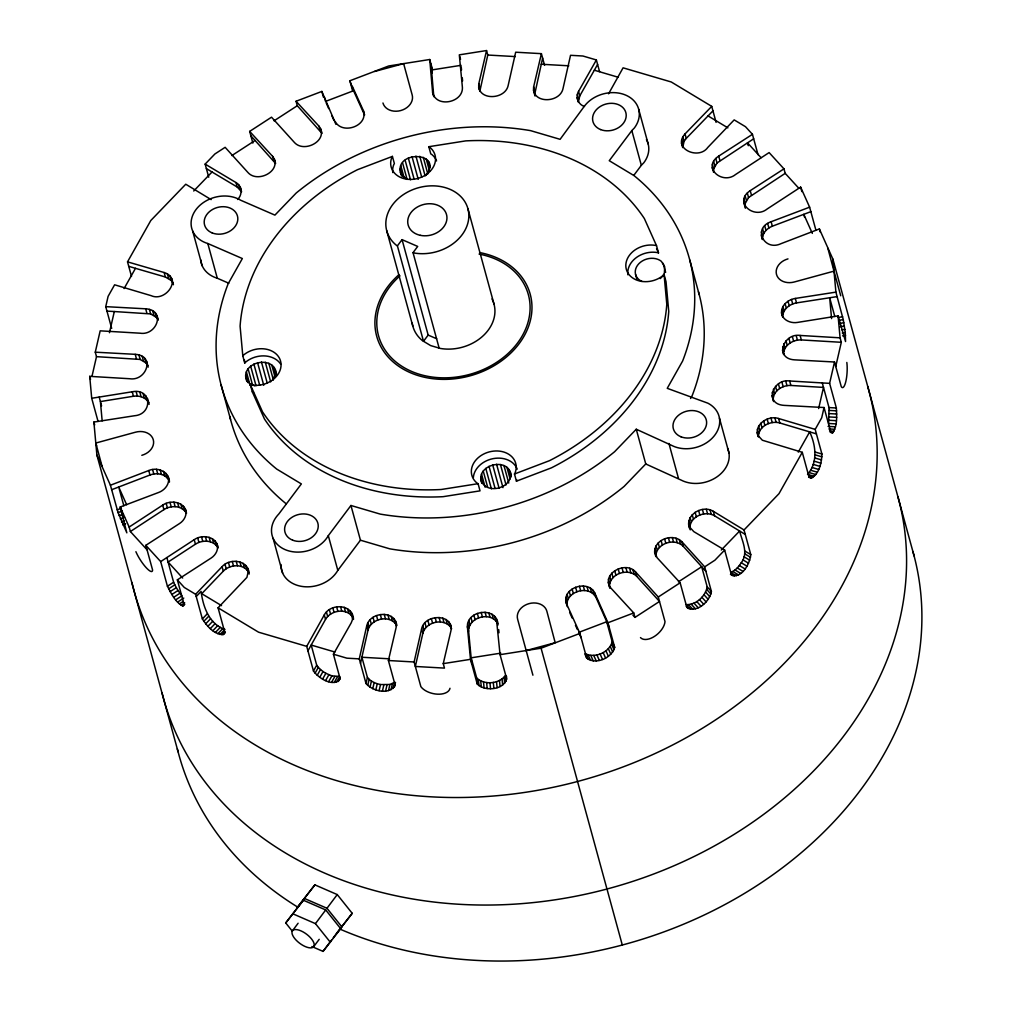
<?xml version="1.0" encoding="UTF-8"?>
<svg xmlns="http://www.w3.org/2000/svg" width="1011" height="1011" viewBox="0 0 1011 1011"><rect width="100%" height="100%" fill="white"/><g stroke="black" fill="none" stroke-linecap="round" stroke-linejoin="round"><path stroke-width="1.5" d="M814.272 476.345L807.536 474.374C818.089 462.608 815.89 445.219 809.672 431.887L779.81 422.977C770.622 420.273 758.136 426.465 758.427 436.942C752.841 425.125 767.956 414.902 778.584 418.503L815.182 429.384L821.93 454.027C821.564 462.57 819.529 473.717 811.327 478.039L809.015 476.952L802.279 452.309L762.37 440.24L757.997 435.488L757.201 432.455M835.983 423.9L828.628 423.483L829.007 407.572L822.272 382.929L789.654 380.983C772.947 378.316 763.545 404.147 784.119 405.373L824.053 407.534L830.802 432.177L832.344 433.125C837.689 426.326 836.678 416.229 836.362 407.989L829.614 383.346L834.517 362.001L794.583 359.853C774.009 358.627 783.411 332.783 800.118 335.45L840.078 337.826L841.304 342.299L835.743 366.487M211.147 199.622L185.759 184.229L150.803 220.512L127.525 261.862L164.161 272.528C182.675 278.48 165.69 302.251 151.208 295.68L114.609 284.799L108.101 296.362L105.738 306.649L145.685 308.81C166.259 310.036 156.844 335.867 140.15 333.2L100.177 330.837L95.274 352.182L135.221 354.33C155.795 355.556 146.38 381.4 129.686 378.733L89.714 376.357L91.71 398.271L132.239 391.775C151.89 387.82 153.027 414.295 134.501 415.748L93.884 422.055L96.892 455.038L178.1 751.855M544.588 65.336L541.39 53.659L515.686 52.206L508.192 85.341C505.285 100.177 476.775 100.986 478.797 83.736L486.544 50.55L459.31 54.847L462.406 87.414C463.19 102.907 435.69 108.202 432.582 92.178L429.726 59.51L388.704 65.98L349.857 80.766L352.637 90.914M479.808 91.407L487.77 55.036L486.544 50.55M449.996 688.276A15.62 8.808 12.9 0 1 437.257 694.165A15.62 8.808 12.9 0 1 420.854 686.621L414.118 661.978L421.612 628.842C424.506 613.993 453.042 613.209 451.007 630.447L443.248 663.633L444.474 668.107L415.344 666.464L422.838 633.316C425.947 621.31 445.409 617.317 451.652 628.716M506.536 676.308C507.054 689.793 485.078 692.295 477.23 683.979L470.494 659.336L467.385 626.757C466.817 609.646 497.665 606.309 498.031 624.988M471.72 663.81L468.611 631.243C468.181 617.089 490.954 610.935 497.639 623.458M599.574 71.655L596.376 59.965L582.917 56.009L570.533 55.302L563.039 88.45C560.132 103.286 531.622 104.095 533.644 86.845L541.39 53.659M534.655 94.516L542.616 58.132M584.459 106.446C578.267 104.676 575.12 96.955 578.545 91.407L596.376 59.965M597.602 64.451L579.771 95.893L578.343 102.212L577.117 97.726M586.683 658.047L579.935 633.404L566.451 603.63C561.206 588.225 587.618 578.974 594.683 592.825L607.952 622.751L614.688 647.394C611.668 658.073 595.896 665.162 586.683 658.047L584.838 653.94M566.88 605.083C566.451 590.942 589.223 584.788 595.909 597.299L609.178 627.224M609.456 586.772C609.203 573.806 628.021 567.449 636.728 576.333L659.501 601.469L634.971 617.405L633.745 612.931L610.796 587.972C600.521 574.033 625.556 560.448 635.502 571.847L658.275 596.995L665.011 621.639A15.62 8.872 -42.4 0 1 654.585 636.323A15.62 8.872 -42.4 0 1 640.481 637.575M758.01 154.645L752.449 134.324L745.499 126.704L734.176 119.892L707.725 147.518C698.449 160.484 671.898 148.314 685.028 133.932L711.731 106.37L671.241 81.979L623.079 67.825L608.571 93.808M654.622 552.158C654.37 539.192 673.187 532.835 681.894 541.719L704.667 566.855L711.403 591.498C709.659 601.507 696.983 613.45 686.873 607.434L680.138 582.791L657.188 557.832L654.622 552.158L655.848 556.631C655.596 543.665 674.413 537.321 683.12 546.193L705.893 571.341M712.957 110.844L686.254 138.406L684.118 141.262L682.69 147.581L681.465 143.107M798.741 188.185L785.193 173.349L783.967 168.862L769.118 152.585L735.578 174.499C722.385 185.203 701.482 167.422 718.707 156.111L752.449 134.324M690.26 529.865C682.943 516.33 701.786 504.047 713.311 511.313L744.045 529.954L750.781 554.597C750.023 563.721 741.253 580.074 730.447 574.349M713.45 172.161L713.665 168.976L717.014 162.986L753.675 138.798M745.271 534.44L714.537 515.787C705.109 510.252 689.654 516.57 689.868 528.336L688.643 523.85M815.965 230.382L809.621 207.179L800.636 187.136L767.096 209.037C753.903 219.741 733 201.96 750.225 190.662L783.967 168.862M744.981 206.712L745.195 203.527L748.544 197.537L785.193 173.349M914.108 555.962L832.9 259.145L819.378 228.954L781.035 243.651C764.19 251.676 752.184 228.082 771.128 221.725L809.621 207.179M810.847 211.665L772.353 226.199C766.919 228.309 762.029 233.377 762.395 239.544L761.169 235.07M773.2 400.04C772.846 390.954 782.577 384.964 790.88 385.456L823.497 387.415L818.632 408.57M781.516 312.803C781.124 305.17 788.315 299.534 795.303 298.435L835.907 292.128L843.25 319.615L845.272 332.518L845.55 341.541L838.081 315.912L797.565 322.408C790.893 323.634 782.413 320.247 781.516 312.803L782.741 317.277C782.35 309.644 789.54 304.02 796.529 302.908L837.133 296.602M841.304 342.299L801.344 339.936C793.041 339.443 783.31 345.421 783.664 354.507L782.438 350.033M736.337 575.815L730.688 572.403C735.338 570.76 738.662 566.779 741.253 562.748C748.759 552.992 742.175 541.315 739.61 531.028L721.298 550.022M690.412 609.254L686.204 604.641C696.099 604.932 705.375 596.414 707.207 586.898L701.685 566.729L678.444 581.83M395.579 621.133L396.16 627.338L388.401 660.524L395.149 685.167C389.425 695.429 372.516 691.221 366.007 683.512L359.271 658.869L366.766 625.733C370.001 611.769 395.149 609.684 396.805 625.607C390.562 614.208 371.1 618.201 367.991 630.207L360.497 663.355M91.988 376.307L96.5 356.656L95.274 352.182M109.453 332.707L114.319 311.54L150.614 313.903L156.49 317.429L158.259 320.083L157.034 315.596M246.772 381.134C238.798 361.862 275.7 353.597 276.483 374.854M401.253 175.181C391.497 149.704 444.827 151.081 425.871 175.472M366.007 683.512L367.41 677.421L361.9 657.251L389.5 658.818M367.739 685.433L369.141 679.329L367.41 677.421M370.026 687.177L371.429 681.073L369.141 679.329M372.768 688.681L374.171 682.577L371.429 681.073M375.852 689.856L377.255 683.752L374.171 682.577M379.112 690.665L380.515 684.561L389.917 684.472L394.442 682.387L393.039 688.478M382.423 691.056L383.826 684.965M385.608 691.031L386.998 684.927M388.527 690.576L389.917 684.472M391.042 689.704L392.445 683.613M394.429 686.937L395.478 682.362M481.881 483.283C474.134 465.047 508.824 455.771 511.174 475.486M824.053 407.534L821.69 417.821L815.182 429.384M588.351 659.45L585.9 653.965C595.631 658.287 609.254 652.183 612.224 641.897L606.714 621.74L578.709 632.406L581.161 637.89M351.879 613.437L352.473 619.642L351.259 622.763L333.415 654.218L340.164 678.849C333.365 687.834 318.566 678.204 313.461 671.001L306.712 646.358L324.291 614.903C330.584 602.973 353.142 603.883 353.509 619.44M353.104 617.911C347.455 607.56 330.9 609.898 325.517 619.389L307.938 650.844M124.088 288.565L135.487 268.332L165.387 277.014L171.263 280.527L173.033 283.181M392.786 172.578A22.735 17.971 -15.3 0 1 393.772 164.641L394.378 163.567L392.407 156.402L391.8 157.476A22.735 17.971 -15.3 0 0 417.657 178.479A22.735 17.971 -15.3 0 0 429.865 147.341L428.803 146.709L430.762 153.874L431.823 154.519A22.735 17.971 -15.3 0 1 436.562 160.939M273.096 379.656L275.535 373.451L275.245 370.317M313.461 671.001L316.708 665.213L311.198 645.056L334.932 652.032M315.078 673.174L318.339 667.386L316.708 665.213M317.214 675.31L320.474 669.535L318.339 667.386M319.767 677.319L323.014 671.531L320.474 669.535M322.61 679.089L325.858 673.313L331.899 675.866L339.759 676.46L336.511 682.235M325.618 680.555L328.866 674.779M328.651 681.654L331.899 675.866M331.557 682.311L334.818 676.523M334.224 682.513L337.472 676.725M338.306 681.515L340.265 678.052M627.919 274.828A22.735 17.971 -15.3 0 1 657.251 252.548L658.502 252.914L656.543 245.749L655.292 245.37A22.735 17.971 -15.3 0 0 626.277 269.191A22.735 17.971 -15.3 0 0 663.165 275.472L664.075 274.524L666.034 281.703L668.751 311.413A216.556 171.112 -15.3 0 1 551.412 467.853L516.431 481.173L514.473 474.007L515.079 472.921A22.735 17.971 -15.3 0 0 489.223 451.917A22.735 17.971 -15.3 0 0 477.015 483.056L478.077 483.688L480.035 490.853L443.096 496.679A216.556 171.112 -15.3 0 1 264.478 419.022L252.295 391.826L250.336 384.66L251.587 385.027A22.735 17.971 -15.3 0 0 280.603 361.205A22.735 17.971 -15.3 0 0 243.714 354.924L242.804 355.872L244.763 363.037L245.673 362.09A22.735 17.971 -15.3 0 1 280.641 364.074M516.431 481.173L517.038 480.086M690.576 398.486L692.118 395.756A242.514 191.622 -15.3 0 0 698.437 291.711M798.286 452.119L809.672 431.887L816.408 433.858M802.279 452.309L778.988 493.671L744.045 529.954M500.748 653.157L471.164 657.82L476.686 677.977C484.408 685.344 499.257 683.992 505.525 675.348L506.081 681.351M237.585 199.496C242.602 194.858 242.236 185.923 235.98 182.549L205.145 164.111L214.913 153.963L225.137 147.315L247.91 172.464C257.843 183.876 282.878 170.278 272.616 156.351L249.666 131.392L271.529 117.188L294.302 142.336C304.235 153.735 329.27 140.15 319.008 126.211L296.059 101.252L321.852 91.432L335.93 124.353M402.062 239.645L428.171 335.071L423.508 341.288L397.411 245.85L402.062 239.645L417.695 246.431L413.031 252.649L439.14 348.087M631.837 130.583L609.254 160.698L634.087 175.661A242.514 191.622 -15.3 0 1 682.615 361.041L667.247 388.325L707.915 403.199A30.317 23.948 -15.3 0 1 713.602 436.651A30.317 23.948 -15.3 0 1 671.683 445.396L636.26 429.233L614.6 451.727A242.514 191.622 -15.3 0 1 380.25 514.106L350.943 505.487L328.31 535.653A30.317 23.948 -15.3 0 1 284.925 549.542A30.317 23.948 -15.3 0 1 278.821 513.98L301.366 483.928L276.711 469.079A242.514 191.622 -15.3 0 1 228.183 283.699L242.349 258.538L207.811 243.525A30.317 23.948 -15.3 0 1 196.109 209.429A30.317 23.948 -15.3 0 1 240.694 200.241L274.916 215.116L296.21 193.013A242.514 191.622 -15.3 0 1 530.56 130.634L560.094 139.328L584.383 106.193A30.317 23.948 -15.3 0 1 625.809 95.16A30.317 23.948 -15.3 0 1 634.39 127.942L631.837 130.583L641.34 165.311L633.809 175.345M281.02 564.504A30.317 23.948 -15.3 0 0 303.704 586.658A30.317 23.948 -15.3 0 0 337.813 570.368L360.447 540.203L350.943 505.487M292.267 931.131L285.721 922.942L303.363 900.232L325.719 909.951L340.682 928.692L323.04 951.389L311.868 946.536M285.721 922.942L303.363 900.232M314.889 884.865L297.247 907.562L314.889 884.865L337.244 894.583L352.22 913.312L333.301 937.702M292.545 930.663L298.106 923.245M330.42 942.378L315.445 923.637L325.719 909.951M341.958 926.999L326.983 908.27L337.244 894.583M313.637 946.751A13.257 5.7 36.9 0 0 300.949 930.866A13.257 5.7 36.9 0 0 294.694 938.511A13.257 5.7 36.9 0 0 313.637 946.751L319.198 939.333M323.04 951.389L331.444 940.192M336.436 933.532L352.22 913.312M247.543 568.056L248.34 571.076L246.911 577.395L218.073 607.813L224.808 632.456L223.406 634.516C214.18 634.769 206.977 626.1 202.364 618.934L195.616 594.291L222.079 566.665C230.028 557.604 248.921 560.107 249.161 574.071M248.769 572.542C243.803 563.291 229.889 564.214 223.305 571.152L201.732 593.697L221.548 605.627M193.72 190.991L212.032 171.996L237.206 187.022L241.578 191.787L240.353 187.3M196.235 596.528L201.113 591.46C203.009 606.6 209.087 624.103 224.96 629.436L220.069 634.504M202.364 618.934L207.242 613.854M641.34 165.311L643.893 162.657A30.317 23.948 -15.3 0 0 646.433 139.619M203.805 621.348L208.696 616.268M205.675 623.838L210.566 618.77M207.874 626.302L212.765 621.234M210.313 628.627L215.204 623.56M212.866 630.7L217.757 625.619M215.419 632.418L220.31 627.338M217.87 633.707L222.749 628.627M221.952 634.782L224.884 631.736M223.406 634.516L225.365 632.494M636.26 429.233L645.764 463.961L624.09 486.443A242.514 191.622 -15.3 0 1 389.74 548.821L360.447 540.203M689.451 526.883L693.811 531.634L724.66 550.072L714.891 560.22L704.667 566.855M130.381 531.533L129.155 527.047L162.695 505.134C170.758 499.32 185.62 501.974 186.479 513.411C182.271 505.336 170.846 505.045 163.921 509.62L130.381 531.533L147.05 549.794M216.771 543.476C219.147 548.973 215.811 555.064 211.097 558.072L177.355 579.859L184.09 604.502L183.294 606.069C175.383 602.695 171.289 593.52 167.422 586.241L160.686 561.598L194.226 539.684C202.276 533.871 217.138 536.525 217.997 547.949C213.801 539.887 202.364 539.596 195.452 544.171L168.091 562.053L182.675 578.039M274.044 120.827L297.285 105.738L296.059 101.252M231.848 155.568L255.088 140.478L275.599 163.479L274.373 159.005M167.422 586.241L173.614 582.222L166.866 557.579M168.622 588.844L174.815 584.826L173.614 582.222M170.126 591.637L176.318 587.631L174.815 584.826M171.857 594.493L178.05 590.475L176.318 587.631M173.74 597.274L179.933 593.255L181.866 595.82L175.687 599.839M177.595 602.088L183.787 598.07M179.389 603.908L183.105 601.494M180.994 605.21L184.697 602.809M182.309 605.943L184.786 604.338M658.275 596.995L680.138 582.791M135.904 551.69A15.62 3.589 57 0 0 146.077 567.55A15.62 3.589 57 0 0 152.573 569.951L145.824 545.321L179.566 523.521C184.293 520.513 187.616 514.422 185.253 508.925M167.826 476.093C170.733 483.018 165.058 490.171 158.664 492.458L120.17 507.004L126.843 532.848L118.072 512.628L110.426 485.229L148.756 470.532C157.438 466.678 169.393 471.606 169.444 482.095M169.052 480.566C165.614 473.742 156.566 472.466 149.982 475.006L111.652 489.716M349.857 80.766L353.547 90.737L325.542 101.403L324.316 96.917M392.407 156.402L357.426 169.722A216.556 171.112 -15.3 0 0 240.087 326.161L242.804 355.872M117.162 509.873L121.408 508.255M118.072 512.628L122.318 511.023M119.146 515.648L123.38 514.03M120.309 518.782L124.543 517.177M121.522 521.903L124.353 520.817M122.735 524.848L125.566 523.761M514.473 474.007L549.453 460.687A216.556 171.112 -15.3 0 0 666.792 304.248L664.075 274.524M496.414 618.972L500.066 654.673L541.087 648.203L579.935 633.404M607.952 622.751L633.745 612.931M101.972 465.983L95.805 443.045L135.525 432.19A15.152 11.98 -15.3 0 1 153.293 439.76A15.152 11.98 -15.3 0 1 141.818 455.304M827.832 248.201L833.999 271.138L794.267 281.993A15.152 11.98 -15.3 0 1 776.499 274.423A15.152 11.98 -15.3 0 1 787.986 258.879M374.613 71.478L403.629 63.63L412.197 95.021A15.152 11.98 -15.3 0 1 400.722 110.565A15.152 11.98 -15.3 0 1 382.954 102.996M526.175 650.553L555.191 642.705L546.85 611.187A15.152 11.98 -15.3 0 0 529.082 603.618A15.152 11.98 -15.3 0 0 517.607 619.162L532.911 675.196M99.179 397.083L100.405 401.569L133.465 396.249C139.215 395.352 145.976 397.298 148.705 402.833L147.48 398.359M461.079 65.323L431.507 69.986L433.807 96.664L432.582 92.178M428.803 146.709L465.755 140.883A216.556 171.112 -15.3 0 1 644.361 218.553L656.543 245.749M838.182 317.479L842.656 316.772M838.776 320.323L843.25 319.615M839.357 323.457L843.831 322.749M839.914 326.768L844.387 326.06M841.885 329.839L844.867 329.359M842.289 332.998L845.272 332.518M842.593 335.854L845.575 335.387M478.077 483.688L441.125 489.514A216.556 171.112 -15.3 0 1 262.519 411.843L250.336 384.66M443.248 663.633L470.494 659.336M96.5 356.656L140.15 359.436L146.026 362.949L147.796 365.603M487.77 55.036L515.37 56.591M541.214 64.236L568.814 65.803M106.964 311.123L114.319 311.54M822.272 382.929L829.614 383.346M829.007 407.572L836.362 407.989M829.285 410.428L836.628 410.845M829.386 413.6L836.729 414.017M829.298 416.936L836.653 417.353M829.045 420.285L836.4 420.702M828.072 426.389L835.415 426.806M828.868 428.942L834.745 429.283M829.563 430.964L833.974 431.217M830.221 432.342L833.165 432.518M359.271 658.869L346.887 658.174L333.415 654.218M388.401 660.524L414.118 661.978M377.255 683.752L380.515 684.561M594.354 70.227L618.087 77.215M413.031 252.649L414.295 253.028A42.058 33.237 -15.3 0 0 468.826 214.698A42.058 33.237 -15.3 0 0 411.982 189.98A42.058 33.237 -15.3 0 0 396.337 245.218L397.411 245.85M815.195 452.043L821.93 454.027M815.157 454.849L821.892 456.833M814.79 457.932L821.526 459.917M814.108 461.168L820.844 463.152M813.147 464.39L819.883 466.374M128.751 266.348L135.487 268.332M811.959 467.461L818.683 469.445M810.582 470.229L817.305 472.213M809.078 472.567L815.814 474.551M808.712 476.345L812.756 477.533M808.636 477.243L811.327 478.039M254.734 385.861L249.426 383.384L245.951 378.114M252.295 391.826L253.546 392.192M306.712 646.358L258.563 632.191L218.073 607.813M428.171 335.071L436.701 338.773M645.764 463.961L681.187 480.111A30.317 23.948 -15.3 0 0 716.824 476.965A30.317 23.948 -15.3 0 0 727.579 448.341M200.658 259.713A30.317 23.948 -15.3 0 0 217.302 278.24L228.815 283.244M304.627 898.552L326.983 908.27M293.102 913.919L315.445 923.637M708.066 115.924L727.882 127.854M406.852 179.212L401.708 175.029L400.419 172.173M206.37 168.584L212.032 171.996M745.12 551.185L750.781 554.597M744.816 553.876L750.478 557.288M744.033 556.783L749.694 560.195M742.832 559.791L748.494 563.203M741.253 562.748L746.914 566.16M739.37 565.515L745.031 568.928M737.272 567.967L742.933 571.379M735.048 569.989L740.709 573.401M732.823 571.493L738.485 574.905M730.991 574.046L734.39 576.093M195.616 594.291L184.293 587.467L177.355 579.859M323.014 671.531L325.858 673.313M732.722 575.714L731.395 574.716L724.66 550.072M297.285 105.738L321.991 133.351L320.765 128.865M632.886 615.143L634.971 617.405M761.03 157.653L747.483 142.816L748.279 145.698M660.158 278.606A15.152 11.98 -15.3 0 0 664.404 272.932L664.669 266.664L661.371 261.344A15.152 11.98 -15.3 0 0 638.876 263.694A15.152 11.98 -15.3 0 0 641.985 281.462M707.207 586.898L711.403 591.498M706.676 589.4L710.885 594.013M705.577 592.054L709.785 596.667M703.959 594.721L708.155 599.321M701.874 597.274L706.082 601.874M699.448 599.599L703.656 604.199M696.781 601.583L700.977 606.183M693.988 603.137L698.197 607.75M691.208 604.199L695.416 608.812M688.579 604.704L692.775 609.317M686.305 606.309L688.403 608.609M250.892 135.866L255.088 140.478M145.824 545.321L160.686 561.598M178.05 590.475L179.933 593.255M335.121 121.358C342.173 135.209 368.598 125.958 363.341 110.553L352.321 86.264M353.547 90.737L364.567 115.027L363.341 110.553M569.623 612.401L572.226 618.113M575.461 625.253L577.407 629.537M812.326 233.402L803.783 214.345L804.579 217.226M656.581 248.618L658.502 252.914M612.224 641.897L614.688 647.394M611.567 644.197L614.018 649.681M610.24 646.509L612.704 651.994M608.331 648.733L610.796 654.231M605.918 650.781L608.382 656.278M603.125 652.55L605.576 658.035M600.066 653.953L602.518 659.437M596.882 654.926L599.346 660.41M593.748 655.419L596.199 660.916M590.778 655.419L593.23 660.916M588.111 654.926L590.576 660.423M481.084 480.364C486.291 495.39 513.247 488.149 510.378 472.567M126.64 504.716L118.717 487.024L123.835 505.74M96.892 455.038L110.426 485.229M120.17 507.004L129.155 527.047M326.174 102.844L328.714 108.594M331.899 115.772L333.794 120.094M833.999 271.138L840.735 295.781M819.378 228.954L820.199 231.936M800.636 187.136L801.862 191.61M834.795 316.506L829.677 297.79L831.573 318.604M834.517 362.001L841.266 386.644A15.62 3.741 -86.8 0 0 845.878 381.273A15.62 3.741 -86.8 0 0 846.826 362.456M795.303 298.435L796.529 302.908M771.128 221.725L772.353 226.199M791.474 299.458L792.7 303.932M800.118 335.45L801.344 339.936M767.652 223.494L768.878 227.981M787.999 301.227L789.225 305.714M796.213 335.665L797.439 340.138M764.746 225.895L765.972 230.369M785.092 303.629L786.318 308.102M792.397 336.688L793.622 341.162M762.61 228.751L763.836 233.238M782.956 306.485L784.17 310.971M750.225 190.662L751.451 195.136M761.384 231.885L762.61 236.359M781.73 309.619L782.956 314.092M788.909 338.458L790.134 342.931M747.319 193.05L748.544 197.537M786.002 340.859L787.228 345.332M745.183 195.919L746.409 200.393M783.866 343.715L785.092 348.201M743.97 199.053L745.195 203.527M743.755 202.238L745.372 208.241M782.653 346.849L783.879 351.322M789.654 380.983L790.88 385.456M711.731 106.37L716.104 122.369M785.749 381.185L786.975 385.671M781.933 382.209L783.159 386.695M718.707 156.111L719.933 160.585M778.445 383.99L779.671 388.464M715.788 158.512L717.014 162.986M775.538 386.379L776.764 390.865M713.652 161.368L714.878 165.855M712.439 164.502L713.665 168.976M773.402 389.248L774.628 393.721M712.224 167.687L713.046 170.669M772.189 392.382L773.415 396.855M778.584 418.503L779.81 422.977M771.974 395.554L773.592 401.569M774.881 417.884L776.107 422.358M770.976 418.086L772.202 422.573M767.159 419.11L768.385 423.596M685.028 133.932L686.254 138.406M763.671 420.879L764.897 425.366M682.893 136.788L684.118 141.262M760.765 423.28L761.991 427.767M681.679 139.922L682.905 144.396M758.629 426.149L759.855 430.623M757.416 429.271L758.642 433.757M689.755 259.991L699.246 294.719M638.674 109.264L648.177 143.992M719.44 418.112L728.944 452.84M663.165 263.315L665.642 272.363M713.311 511.313L714.537 515.787M710.038 509.898L711.264 514.384M706.323 509.279L707.548 513.752M702.43 509.481L703.656 513.967M635.553 274.411L636.791 278.948M698.614 510.504L699.839 514.991M695.126 512.286L696.352 516.76M578.545 91.407L579.771 95.893M577.332 94.541L578.557 99.027M692.219 514.675L693.445 519.161M690.083 517.544L691.309 522.017M668.916 443.437L678.419 478.152M688.857 520.665L690.083 525.151M681.894 541.719L683.12 546.193M679.291 539.609L680.517 544.095M676.018 538.193L677.244 542.68M672.302 537.574L673.528 542.06M668.41 537.789L669.636 542.262M664.581 538.812L665.807 543.286M661.106 540.582L662.331 545.068M533.644 86.845L534.87 91.331M658.199 542.983L659.425 547.457M533.429 90.03L535.046 96.032M656.063 545.839L657.289 550.325M654.837 548.973L656.063 553.447M635.502 571.847L636.728 576.333M632.899 569.749L634.124 574.223M629.626 568.334L630.851 572.807M625.91 567.714L627.136 572.188M622.018 567.917L623.244 572.403M618.189 568.94L619.414 573.427M614.713 570.71L615.939 575.196M478.797 83.736L480.023 88.222M611.807 573.111L613.02 577.597M478.582 86.921L479.391 89.916M609.658 575.979L610.884 580.453M608.445 579.101L609.671 583.587M608.23 582.285L609.848 588.301M459.714 56.338L460.536 59.333M594.683 592.825L595.909 597.299M592.914 590.171L594.139 594.645M590.31 588.061L591.536 592.547M587.05 586.645L588.276 591.132M583.334 586.026L584.56 590.512M579.442 586.228L580.668 590.715M575.613 587.265L576.839 591.738M429.726 59.51L432.531 69.759M432.291 72.868L430.951 63.996M467.979 208.948L494.088 304.387M572.125 589.034L573.351 593.508M569.218 591.435L570.444 595.909M567.083 594.291L568.308 598.777M565.869 597.425L567.095 601.899M565.654 600.61L567.272 606.613M428.437 161.507L430.079 167.548M426.238 159.093L429.536 171.175M509.102 469.698L511.098 477.002M423.28 157.324L427.817 173.93M506.903 467.297L510.1 478.987M419.767 156.288L425.138 175.914M503.946 465.515L508.748 483.043M500.432 464.479L506.031 484.939M415.925 156.073L421.713 177.203M496.591 464.264L502.985 487.643M412.033 156.68L418.225 179.326M492.698 464.883L499.093 488.25M408.343 158.082L414.131 179.225M541.087 648.203L622.296 945.02M405.12 160.18L410.491 179.806M489.008 466.286L495.011 488.199M402.568 162.834L407.104 179.44M485.785 468.384L491.384 488.831M400.861 165.855L404.173 177.923M483.233 471.025L487.631 487.1M400.141 169.039L402.201 176.584M481.527 474.045L485.128 487.201M480.806 477.23L482.399 483.081M494.657 616.318L495.883 620.805M492.054 614.22L493.28 618.694M386.682 230.584L412.791 326.022M488.781 612.805L490.006 617.291M500.066 654.673L506.814 679.316M485.065 612.186L486.291 616.659M481.173 612.388L482.399 616.874M477.344 613.412L478.569 617.898M473.868 615.193L475.094 619.667M470.962 617.582L472.188 622.068M468.826 620.451L470.052 624.924M321.852 91.432L323.432 97.233M467.6 623.572L468.826 628.058M467.385 626.757L468.611 631.243M319.008 126.211L320.234 130.697M448.657 621.575L449.882 626.062M446.053 619.478L447.279 623.951M442.78 618.062L444.006 622.549M439.077 617.443L440.303 621.917M435.172 617.645L436.398 622.131M431.356 618.669L432.582 623.155M427.868 620.451L429.094 624.924M424.961 622.852L426.187 627.325M422.825 625.708L424.051 630.194M421.612 628.842L422.838 633.316M272.616 156.351L273.842 160.825M393.81 618.479L395.036 622.953M391.206 616.369L392.432 620.855M387.933 614.953L389.159 619.44M384.231 614.334L385.456 618.82M249.666 131.392L252.864 143.069M380.326 614.549L381.551 619.023M376.509 615.573L377.735 620.046M373.021 617.342L374.247 621.816M370.114 619.743L371.34 624.217M367.979 622.599L369.205 627.085M366.766 625.733L367.991 630.207M238.583 184.647L239.809 189.133M235.98 182.549L237.206 187.022M350.122 610.783L351.348 615.257M328.31 535.653L337.813 570.368M347.519 608.673L348.744 613.159M344.245 607.257L345.471 611.743M340.543 606.638L341.769 611.112M273.956 367.461L276.028 375.005M271.769 365.047L275.068 377.128M336.638 606.84L337.864 611.326M268.812 363.265L273.349 379.871M332.821 607.876L334.047 612.35M265.299 362.241L270.67 381.867M329.333 609.646L330.559 614.119M261.457 362.014L267.245 383.156M205.145 164.111L208.734 177.228M326.427 612.047L327.652 616.52M257.565 362.633L263.757 385.279M324.291 614.903L325.517 619.389M253.875 364.036L259.663 385.166M250.652 366.134L256.023 385.76M248.099 368.788L252.636 385.393M246.393 371.808L250.109 385.393M245.66 374.98L247.733 382.537M207.811 243.525L217.302 278.24M192.684 231.051L202.187 265.779M273.134 538.37L282.638 573.098M221.055 384.749L230.546 419.464M171.807 278.695L173.424 284.71M170.038 276.041L171.263 280.527M167.434 273.943L168.66 278.417M245.774 565.402L247 569.888M164.161 272.528L165.387 277.014M243.171 563.304L244.397 567.778M239.898 561.889L241.124 566.362M236.195 561.257L237.421 565.743M232.29 561.471L233.516 565.945M228.473 562.495L229.699 566.981M224.985 564.264L226.211 568.751M155.264 312.942L156.49 317.429M152.661 310.845L153.887 315.318M215.014 540.822L216.24 545.295M222.079 566.665L223.305 571.152M212.411 538.711L213.637 543.198M149.388 309.429L150.614 313.903M209.138 537.296L210.364 541.782M145.685 308.81L146.911 313.284M205.423 536.677L206.648 541.163M127.525 261.862L131.506 276.433M201.53 536.892L202.756 541.365M197.701 537.915L198.927 542.389M146.57 361.129L148.187 367.132M144.8 358.475L146.026 362.949M194.226 539.684L195.452 544.171M183.484 506.271L184.71 510.757M142.197 356.365L143.423 360.851M180.881 504.173L182.106 508.647M138.924 354.949L140.15 359.436M177.607 502.758L178.833 507.231M135.221 354.33L136.447 358.817M148.276 401.38L149.097 404.362M145.723 395.705L146.949 400.179M166.057 473.439L167.283 477.912M173.905 502.126L175.13 506.612M143.107 393.595L144.333 398.081M163.453 471.328L164.679 475.815M139.847 392.18L141.072 396.666M170 502.341L171.225 506.814M160.193 469.913L161.419 474.399M136.131 391.56L137.357 396.047M166.183 503.364L167.409 507.851M156.478 469.294L157.703 473.78M132.239 391.775L133.465 396.249M162.695 505.134L163.921 509.62M152.585 469.508L153.811 473.982M105.738 306.649L111.69 328.411M148.756 470.532L149.982 475.006M100.797 403.01L101.58 405.891M89.714 376.357L90.535 379.352M91.71 398.271L98.067 421.461M93.884 422.055L94.68 424.949M95.805 443.045L96.601 445.939M450.426 624.229L451.222 627.262M461.231 66.89L461.534 70.012M462.28 77.834L462.583 80.956M832.9 259.145L835.907 292.128M838.081 315.912L840.078 337.826M504.11 677.294L504.653 683.284M502.075 679.038L502.619 685.028M499.51 680.504L500.053 686.507M496.54 681.629L497.096 687.632M493.317 682.362L493.861 688.365M489.956 682.665L490.512 688.668M486.645 682.539L487.201 688.529M483.523 681.957L484.079 687.96M480.743 680.972L481.287 686.975M478.43 679.632L478.974 685.622M476.686 677.977L477.23 683.979M244.472 359.916L244.763 363.037M100.405 401.569L102.162 420.892M498.714 629.613L498.992 632.76M473.338 477.622A22.735 17.971 -15.3 0 1 493.115 458.64A22.735 17.971 -15.3 0 1 517.228 469.129M286.201 503.807A242.514 191.622 -15.3 0 1 229.8 416.456M492.003 298.953A42.058 33.237 -15.3 0 1 483.65 335.323A42.058 33.237 -15.3 0 1 440.404 348.454L430.648 345.585L422.446 340.644A42.058 33.237 -15.3 0 1 412.223 323.179M479.58 252.548A79.578 62.872 -15.3 0 1 522.586 338.622A79.578 62.872 -15.3 0 1 406.005 370.633A79.578 62.872 -15.3 0 1 398.903 274.714M867.703 386.404A380.818 300.912 -15.3 0 1 577.635 781.465A380.818 300.912 -15.3 0 1 131.885 582.387M479.075 254.064A77.683 61.38 -15.3 0 1 520.93 338.066A77.683 61.38 -15.3 0 1 407.243 369.369A77.683 61.38 -15.3 0 1 400.015 275.839M912.87 551.437A380.818 300.912 -15.3 0 1 759.729 883.791A380.818 300.912 -15.3 0 1 339.759 929.021M297.146 906.766A380.818 300.912 -15.3 0 1 177.342 748.898M897.97 496.944A380.818 300.912 -15.3 0 1 607.004 889.01A380.818 300.912 -15.3 0 1 162.025 692.889M681.01 436.803A17.048 13.472 -15.3 0 0 706.626 422.99A17.048 13.472 -15.3 0 0 681.755 413.095A17.048 13.472 -15.3 0 0 681.01 436.803M292.634 540.177A17.048 13.472 -15.3 0 0 318.238 526.365A17.048 13.472 -15.3 0 0 293.38 516.469A17.048 13.472 -15.3 0 0 292.634 540.177M212.222 232.947A17.048 13.472 -15.3 0 0 237.825 219.134A17.048 13.472 -15.3 0 0 212.967 209.239A17.048 13.472 -15.3 0 0 212.222 232.947M600.597 129.572A17.048 13.472 -15.3 0 0 626.213 115.759A17.048 13.472 -15.3 0 0 601.343 105.864A17.048 13.472 -15.3 0 0 600.597 129.572M420.336 235.336A19.891 15.721 -15.3 0 0 446.71 215.343A19.891 15.721 -15.3 0 0 414.94 208.632A19.891 15.721 -15.3 0 0 420.336 235.336"/></g></svg>
